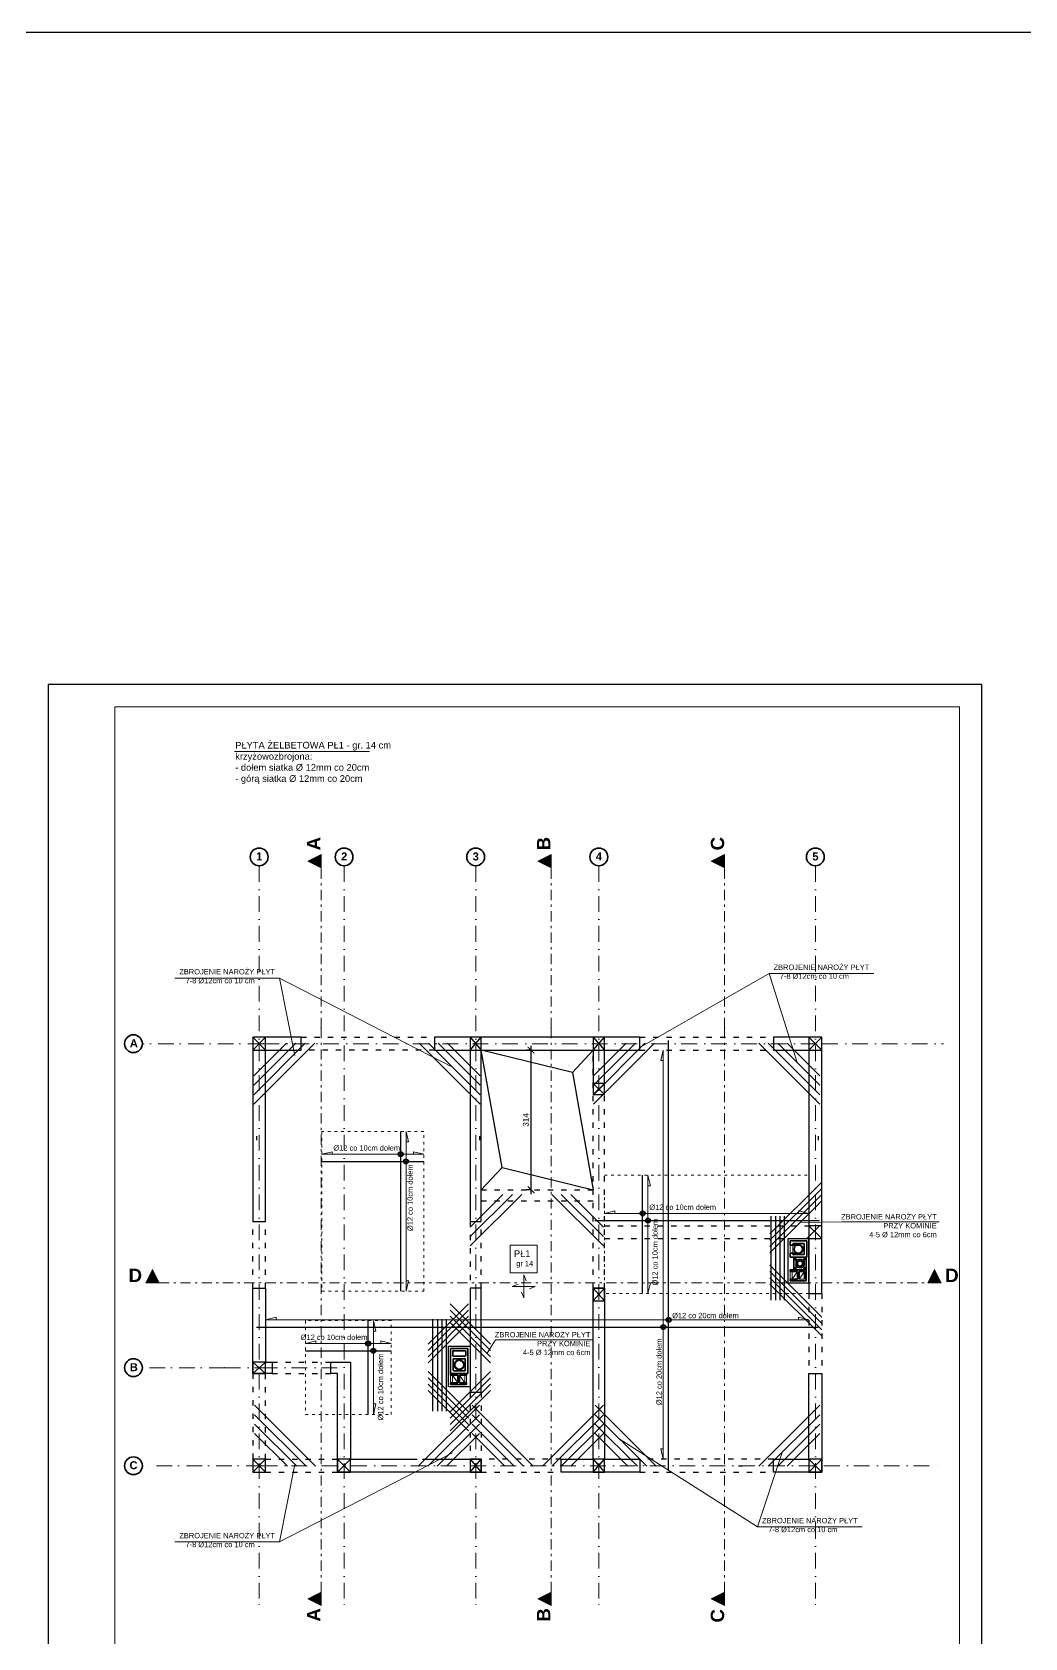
# Model space of a CAD drawing. Header units: millimetres. Extents: x 4647 to 73915, y -13612 to -8141.
# Drawn here: x 32201 to 34434, y -11752 to -8141 of the extents above; entities that cross this region are included whole.
import ezdxf
from ezdxf.enums import TextEntityAlignment as Align

# ---------------------------------------------------------------- set-up
doc = ezdxf.new("R2010")
doc.units = ezdxf.units.MM
for name, pattern in [('ACAD_ISO03W100', [30, 12, -18]), ('Kropki i Kreski', [67.027776, 35.277777, -17.638888, 0, -14.111111]), ('Przerywana', [16.4, 8.2, -8.2]), ('Przerywana podwójnie', [47.9, 22.9, -10, 5, -10])]:
    doc.linetypes.add(name, pattern=pattern)
for name, color, linetype, lineweight in [('2D - Ogólne_Nr_Pióra__21', 7, 'Continuous', 35), ('a_beton_c', 3, 'ACAD_ISO03W100', 25), ('a_murowane_b', 20, 'Continuous', 30), ('a_opisy', 252, 'Continuous', 9), ('a_stal', 5, 'Continuous', 25), ('a_wymiary', 250, 'Continuous', 9), ('Cienka', 1, 'Continuous', 15), ('Konstrukcja - Ogólne_Nr_Pióra__1', 7, 'Continuous', 5), ('Konstrukcja - Ogólne_Nr_Pióra__21', 7, 'Continuous', 35), ('Konstrukcja - Siatka mod_Nr_Pióra__1', 7, 'Continuous', 5), ('Konstrukcja - Siatka mod_Nr_Pióra__7', 7, 'Continuous', 35), ('Opisy - Tekst_Nr_Pióra__1', 7, 'Continuous', 13), ('PRĘTY', 7, 'Continuous', 40), ('Znaczniki - Przekroje_Nr_Pióra__1', 7, 'Continuous', 5)]:
    doc.layers.add(name, color=color, linetype=linetype, lineweight=lineweight)
for name, color, linetype, lineweight, true_color in [('Konstrukcja - Ogólne_Nr_Pióra__3', 7, 'Continuous', 5, 0xff6600), ('Konstrukcja - Ogólne_Nr_Pióra__5', 7, 'Continuous', 5, 0x40a5ff), ('Konstrukcja - Siatka mod_Nr_Pióra__4', 7, 'Continuous', 5, 0x029e21), ('Znaczniki - Przekroje_Nr_Pióra__5', 7, 'Continuous', 5, 0x40a5ff)]:
    doc.layers.add(name, color=color, linetype=linetype, lineweight=lineweight, true_color=true_color)
doc.layers.add('Konstrukcja - Siatka mod', color=7, linetype='Continuous')
doc.layers.add('Znaczniki - Przekroje', color=7, linetype='Continuous')
doc.styles.add('GENERATED_STYLE_1', font='arialbd.ttf')
doc.styles.get("Standard").update_dxf_attribs({"font": 'arial.ttf'})
doc.dimstyles.new('1-100', dxfattribs={"dimtxt": 13, "dimasz": 15, "dimexe": 10, "dimexo": 20, "dimgap": 5, "dimtad": 1, "dimdec": 1, "dimrnd": 0.5, "dimtxsty": 'Standard', "dimblk": 'ARCHTICK', "dimcen": 0.09, "dimdle": 10, "dimadec": 0, "dimazin": 0, "dimtfac": 1, "dimtdec": 1, "dimtofl": 0, "dimtmove": 0, "dimatfit": 3, "dimfxl": 10, "dimfxlon": 1, "dimtolj": 1, "dimtzin": 0, "dimarcsym": 0})

# ---------------------------------------------------------------- blocks, each defined once
blk = doc.blocks.new('Standardowy znacznik siatki')
at = {"layer": 'Konstrukcja - Siatka mod_Nr_Pióra__4', "linetype": 'Kropki i Kreski'}
for p, q in [((272.5, 0), (0, 0)), ((272.5, 0), (1529.2, 0)), ((1529.2, 0), (1801.7, 0))]:
    blk.add_line(p, q, dxfattribs=at)
blk.add_point((272.5, 0), dxfattribs=at)
blk.add_point((272.5, 0), dxfattribs=at)
at = {"layer": 'Konstrukcja - Siatka mod_Nr_Pióra__7', "linetype": 'Continuous'}
blk.add_circle((-20, 0), 20, dxfattribs=at)
at = {"layer": 'Konstrukcja - Siatka mod_Nr_Pióra__1', "style": 'GENERATED_STYLE_1'}
blk.add_attdef('AC_MarkerText_1', text='', height=18, dxfattribs=at).set_placement((-28.2, -13.3), align=Align.BOTTOM_LEFT)
blk = doc.blocks.new('Standardowy znacznik siatki_2')
at = {"layer": 'Konstrukcja - Siatka mod_Nr_Pióra__4', "linetype": 'Kropki i Kreski'}
for p, q in [((268.5, 0), (1533.2, 0)), ((1533.2, 0), (1801.7, 0)), ((268.5, 0), (0, 0))]:
    blk.add_line(p, q, dxfattribs=at)
blk.add_point((268.5, 0), dxfattribs=at)
blk.add_point((268.5, 0), dxfattribs=at)
at = {"layer": 'Konstrukcja - Siatka mod_Nr_Pióra__7', "linetype": 'Continuous'}
blk.add_circle((-20, 0), 20, dxfattribs=at)
at = {"layer": 'Konstrukcja - Siatka mod_Nr_Pióra__1', "style": 'GENERATED_STYLE_1'}
blk.add_attdef('AC_MarkerText_1', text='', height=18, dxfattribs=at).set_placement((-28.9, -13.3), align=Align.BOTTOM_LEFT)
blk = doc.blocks.new('Standardowy znacznik siatki_3')
at = {"layer": 'Konstrukcja - Siatka mod_Nr_Pióra__4', "linetype": 'Kropki i Kreski'}
for p, q in [((1, 0), (0, 0)), ((1, 0), (1660.6, 0)), ((1660.6, 0), (1661.6, 0))]:
    blk.add_line(p, q, dxfattribs=at)
blk.add_point((1, 0), dxfattribs=at)
blk.add_point((1, 0), dxfattribs=at)
at = {"layer": 'Konstrukcja - Siatka mod_Nr_Pióra__7', "linetype": 'Continuous'}
blk.add_circle((-20, 0), 20, dxfattribs=at)
at = {"layer": 'Konstrukcja - Siatka mod_Nr_Pióra__1', "style": 'GENERATED_STYLE_1'}
blk.add_attdef('AC_MarkerText_1', text='', height=18, rotation=90, dxfattribs=at).set_placement((-6.7, -6.8), align=Align.BOTTOM_LEFT)
blk = doc.blocks.new('Standardowy znacznik siatki_4')
at = {"layer": 'Konstrukcja - Siatka mod_Nr_Pióra__4', "linetype": 'Kropki i Kreski'}
for p, q in [((1, 0), (0, 0)), ((1, 0), (1660.6, 0)), ((1660.6, 0), (1661.6, 0))]:
    blk.add_line(p, q, dxfattribs=at)
blk.add_point((1, 0), dxfattribs=at)
blk.add_point((1, 0), dxfattribs=at)
at = {"layer": 'Konstrukcja - Siatka mod_Nr_Pióra__7', "linetype": 'Continuous'}
blk.add_circle((-20, 0), 20, dxfattribs=at)
at = {"layer": 'Konstrukcja - Siatka mod_Nr_Pióra__1', "style": 'GENERATED_STYLE_1'}
blk.add_attdef('AC_MarkerText_1', text='', height=18, rotation=90, dxfattribs=at).set_placement((-6.7, -6.8), align=Align.BOTTOM_LEFT)
blk = doc.blocks.new('Standardowy znacznik siatki_5')
at = {"layer": 'Konstrukcja - Siatka mod_Nr_Pióra__4', "linetype": 'Kropki i Kreski'}
for p, q in [((1, 0), (0, 0)), ((1, 0), (1660.6, 0)), ((1660.6, 0), (1661.6, 0))]:
    blk.add_line(p, q, dxfattribs=at)
blk.add_point((1, 0), dxfattribs=at)
blk.add_point((1, 0), dxfattribs=at)
at = {"layer": 'Konstrukcja - Siatka mod_Nr_Pióra__7', "linetype": 'Continuous'}
blk.add_circle((-20, 0), 20, dxfattribs=at)
at = {"layer": 'Konstrukcja - Siatka mod_Nr_Pióra__1', "style": 'GENERATED_STYLE_1'}
blk.add_attdef('AC_MarkerText_1', text='', height=18, rotation=90, dxfattribs=at).set_placement((-6.7, -6.8), align=Align.BOTTOM_LEFT)
blk = doc.blocks.new('Standardowy znacznik siatki_6')
at = {"layer": 'Konstrukcja - Siatka mod_Nr_Pióra__4', "linetype": 'Kropki i Kreski'}
for p, q in [((1, 0), (0, 0)), ((1, 0), (1660.6, 0)), ((1660.6, 0), (1661.6, 0))]:
    blk.add_line(p, q, dxfattribs=at)
blk.add_point((1, 0), dxfattribs=at)
blk.add_point((1, 0), dxfattribs=at)
at = {"layer": 'Konstrukcja - Siatka mod_Nr_Pióra__7', "linetype": 'Continuous'}
blk.add_circle((-20, 0), 20, dxfattribs=at)
at = {"layer": 'Konstrukcja - Siatka mod_Nr_Pióra__1', "style": 'GENERATED_STYLE_1'}
blk.add_attdef('AC_MarkerText_1', text='', height=18, rotation=90, dxfattribs=at).set_placement((-6.7, -6.8), align=Align.BOTTOM_LEFT)
blk = doc.blocks.new('Standardowy znacznik siatki_7')
at = {"layer": 'Konstrukcja - Siatka mod_Nr_Pióra__4', "linetype": 'Kropki i Kreski'}
for p, q in [((185.3, 0), (268.5, 0)), ((268.5, 0), (453.8, 0)), ((185.3, 0), (0, 0))]:
    blk.add_line(p, q, dxfattribs=at)
blk.add_point((185.3, 0), dxfattribs=at)
blk.add_point((185.3, 0), dxfattribs=at)
at = {"layer": 'Konstrukcja - Siatka mod_Nr_Pióra__7', "linetype": 'Continuous'}
blk.add_circle((-20, 0), 20, dxfattribs=at)
at = {"layer": 'Konstrukcja - Siatka mod_Nr_Pióra__1', "style": 'GENERATED_STYLE_1'}
blk.add_attdef('AC_MarkerText_1', text='', height=18, dxfattribs=at).set_placement((-28.2, -13.3), align=Align.BOTTOM_LEFT)
blk = doc.blocks.new('Standardowy znacznik siatki_8')
at = {"layer": 'Konstrukcja - Siatka mod_Nr_Pióra__4', "linetype": 'Kropki i Kreski'}
for p, q in [((1, 0), (0, 0)), ((1, 0), (1660.6, 0)), ((1660.6, 0), (1661.6, 0))]:
    blk.add_line(p, q, dxfattribs=at)
blk.add_point((1, 0), dxfattribs=at)
blk.add_point((1, 0), dxfattribs=at)
at = {"layer": 'Konstrukcja - Siatka mod_Nr_Pióra__7', "linetype": 'Continuous'}
blk.add_circle((-20, 0), 20, dxfattribs=at)
at = {"layer": 'Konstrukcja - Siatka mod_Nr_Pióra__1', "style": 'GENERATED_STYLE_1'}
blk.add_attdef('AC_MarkerText_1', text='', height=18, rotation=90, dxfattribs=at).set_placement((-6.7, -6.8), align=Align.BOTTOM_LEFT)
blk = doc.blocks.new('Płaszczyzna odcinająca_2', base_point=(9599.1, -311.1))
at = {"layer": 'Znaczniki - Przekroje_Nr_Pióra__1', "linetype": 'Continuous'}
for points in [[(9599.1, 1362.7), (9599.1, 1332.7), (9569.1, 1347.7)], [(9599.1, -326.1), (9599.1, -296.1), (9569.1, -311.1)]]:
    blk.add_hatch(color=256, dxfattribs=at).paths.add_polyline_path(points, flags=0)
for p, q in [((9569.1, 1347.7), (9599.1, 1362.7)), ((9599.1, 1332.7), (9569.1, 1347.7)), ((9599.1, 1362.7), (9599.1, 1332.7)), ((9599.1, -296.1), (9569.1, -311.1)), ((9569.1, -311.1), (9599.1, -326.1)), ((9599.1, -326.1), (9599.1, -296.1))]:
    blk.add_line(p, q, dxfattribs=at)
at = {"layer": 'Znaczniki - Przekroje_Nr_Pióra__5', "linetype": 'Przerywana podwójnie'}
for p, q in [((9599.1, 972.5), (9599.1, 1332.7)), ((9599.1, -296.1), (9599.1, 972.5))]:
    blk.add_line(p, q, dxfattribs=at)
blk.add_point((9599.1, 972.5), dxfattribs=at)
at = {"layer": 'Znaczniki - Przekroje_Nr_Pióra__1', "linetype": 'Continuous', "char_height": 30, "attachment_point": 7, "rotation": 90, "style": 'GENERATED_STYLE_1'}
for insert in [(9597.4, 1371.7), (9597.4, -362.6)]:
    blk.add_mtext('{B}', dxfattribs=dict(at, insert=insert))
blk = doc.blocks.new('Płaszczyzna odcinająca_3', base_point=(9989.4, -311.1))
at = {"layer": 'Znaczniki - Przekroje_Nr_Pióra__1', "linetype": 'Continuous'}
for points in [[(9989.4, 1362.7), (9989.4, 1332.7), (9959.4, 1347.7)], [(9989.4, -326.1), (9989.4, -296.1), (9959.4, -311.1)]]:
    blk.add_hatch(color=256, dxfattribs=at).paths.add_polyline_path(points, flags=0)
for p, q in [((9959.4, 1347.7), (9989.4, 1362.7)), ((9989.4, 1332.7), (9959.4, 1347.7)), ((9989.4, 1362.7), (9989.4, 1332.7)), ((9989.4, -296.1), (9959.4, -311.1)), ((9959.4, -311.1), (9989.4, -326.1)), ((9989.4, -326.1), (9989.4, -296.1))]:
    blk.add_line(p, q, dxfattribs=at)
at = {"layer": 'Znaczniki - Przekroje_Nr_Pióra__5', "linetype": 'Przerywana podwójnie'}
for p, q in [((9989.4, 972.5), (9989.4, 1332.7)), ((9989.4, -296.1), (9989.4, 972.5))]:
    blk.add_line(p, q, dxfattribs=at)
blk.add_point((9989.4, 972.5), dxfattribs=at)
at = {"layer": 'Znaczniki - Przekroje_Nr_Pióra__1', "linetype": 'Continuous', "char_height": 30, "attachment_point": 7, "rotation": 90, "style": 'GENERATED_STYLE_1'}
for insert in [(9988.7, 1371.7), (9988.7, -364.7)]:
    blk.add_mtext('{C}', dxfattribs=dict(at, insert=insert))
blk = doc.blocks.new('Płaszczyzna odcinająca_4', base_point=(8702.4, 399.4))
at = {"layer": 'Znaczniki - Przekroje_Nr_Pióra__1', "linetype": 'Continuous'}
for points in [[(8687.4, 399.4), (8717.4, 399.4), (8702.4, 429.4)], [(10476.6, 399.4), (10446.6, 399.4), (10461.6, 429.4)]]:
    blk.add_hatch(color=256, dxfattribs=at).paths.add_polyline_path(points, flags=0)
for p, q in [((8702.4, 429.4), (8687.4, 399.4)), ((8687.4, 399.4), (8717.4, 399.4)), ((8717.4, 399.4), (8702.4, 429.4)), ((10446.6, 399.4), (10461.6, 429.4)), ((10476.6, 399.4), (10446.6, 399.4)), ((10461.6, 429.4), (10476.6, 399.4))]:
    blk.add_line(p, q, dxfattribs=at)
at = {"layer": 'Znaczniki - Przekroje_Nr_Pióra__5', "linetype": 'Przerywana podwójnie'}
for p, q in [((8717.4, 399.4), (10112.9, 399.4)), ((10112.9, 399.4), (10446.6, 399.4))]:
    blk.add_line(p, q, dxfattribs=at)
blk.add_point((10112.9, 399.4), dxfattribs=at)
at = {"layer": 'Znaczniki - Przekroje_Nr_Pióra__1', "linetype": 'Continuous', "char_height": 30, "attachment_point": 7, "style": 'GENERATED_STYLE_1'}
for insert in [(8648.8, 401.1), (10485.6, 401.1)]:
    blk.add_mtext('{D}', dxfattribs=dict(at, insert=insert))
blk = doc.blocks.new('Płaszczyzna odcinająca_1', base_point=(9081.8, -311.1))
at = {"layer": 'Znaczniki - Przekroje_Nr_Pióra__1', "linetype": 'Continuous'}
for points in [[(9081.8, 1362.7), (9081.8, 1332.7), (9051.8, 1347.7)], [(9081.8, -326.1), (9081.8, -296.1), (9051.8, -311.1)]]:
    blk.add_hatch(color=256, dxfattribs=at).paths.add_polyline_path(points, flags=0)
for p, q in [((9051.8, 1347.7), (9081.8, 1362.7)), ((9081.8, 1332.7), (9051.8, 1347.7)), ((9081.8, 1362.7), (9081.8, 1332.7)), ((9081.8, -296.1), (9051.8, -311.1)), ((9051.8, -311.1), (9081.8, -326.1)), ((9081.8, -326.1), (9081.8, -296.1))]:
    blk.add_line(p, q, dxfattribs=at)
at = {"layer": 'Znaczniki - Przekroje_Nr_Pióra__5', "linetype": 'Przerywana podwójnie'}
for p, q in [((9081.8, 972.5), (9081.8, 1332.7)), ((9081.8, -296.1), (9081.8, 972.5))]:
    blk.add_line(p, q, dxfattribs=at)
blk.add_point((9081.8, 972.5), dxfattribs=at)
at = {"layer": 'Znaczniki - Przekroje_Nr_Pióra__1', "linetype": 'Continuous', "char_height": 30, "attachment_point": 7, "rotation": 90, "style": 'GENERATED_STYLE_1'}
for insert in [(9080, 1371.7), (9080, -362.6)]:
    blk.add_mtext('{A}', dxfattribs=dict(at, insert=insert))
blk = doc.blocks.new('_ArchTick')
at = {"color": 0, "linetype": 'ByBlock', "const_width": 0.15}
blk.add_lwpolyline([(-0.5, -0.5), (0.5, 0.5)], dxfattribs=at)
blk = doc.blocks.new('*D914')
at = {"layer": 'a_wymiary', "color": 0, "lineweight": -2, "transparency": 16777216}
for p, q in [((33323.3, -10430.2), (33313.3, -10430.2)), ((33323.3, -10754.1), (33323.3, -10420.2)), ((33323.3, -10744.1), (33313.3, -10744.1))]:
    blk.add_line(p, q, dxfattribs=at)
at = {"layer": 'DEFPOINTS', "color": 0, "transparency": 16777216}
for p in [(33323.3, -10430.2), (33337.3, -10430.2), (33337.3, -10744.1)]:
    blk.add_point(p, dxfattribs=at)
at = {"layer": 'a_wymiary', "color": 0, "lineweight": -2, "transparency": 16777216, "xscale": 15, "yscale": 15, "zscale": 15}
for p, rotation in [((33323.3, -10430.2), 90), ((33323.3, -10744.1), 270)]:
    blk.add_blockref('_ArchTick', p, dxfattribs=dict(at, rotation=rotation))
at = {"layer": 'a_wymiary', "color": 0, "transparency": 16777216, "insert": (33311.6, -10587.2), "char_height": 13, "attachment_point": 5, "rotation": 90}
blk.add_mtext('\\A1;314', dxfattribs=at)

msp = doc.modelspace()

# ---------------------------------------------------------------- linework, layer by layer
for p, q in [((33258.36, -10694.07), (33211.3, -10430.23)), ((33416.23, -10480.28), (33211.3, -10430.23)), ((33463.3, -10430.23), (33416.23, -10480.28)), ((33416.23, -10480.28), (33463.3, -10744.12)), ((33211.3, -10744.12), (33258.36, -10694.07)), ((33258.36, -10694.07), (33463.3, -10744.12))]:
    msp.add_line(p, q)
at = {"color": 1}
msp.add_lwpolyline([(4647.06, -8140.89), (73914.72, -8140.89), (73914.72, -13611.6), (4647.06, -13611.6)], close=True, dxfattribs=at)
msp.add_lwpolyline([(32237.3, -12577.97), (34337.3, -12577.97), (34337.3, -9607.97), (32237.3, -9607.97)], close=True)
at = {"layer": '2D - Ogólne_Nr_Pióra__21', "linetype": 'Continuous'}
for p, q in [((33942.3, -10924.04), (33906.3, -10924.04)), ((33906.3, -10924.04), (33906.3, -10928.04)), ((33906.3, -10928.04), (33922.3, -10928.04)), ((33922.3, -10928.04), (33922.3, -10945.04)), ((33926.3, -10928.04), (33938.3, -10928.04)), ((33926.3, -10945.04), (33926.3, -10928.04)), ((33938.3, -10928.04), (33938.3, -10945.04)), ((33942.3, -10949.04), (33942.3, -10924.04)), ((33922.3, -10945.04), (33906.3, -10945.04)), ((33906.3, -10945.04), (33906.3, -10949.04)), ((33906.3, -10949.04), (33942.3, -10949.04)), ((33906.3, -10949.04), (33926.3, -10949.04)), ((33922.3, -10949.04), (33942.3, -10949.04)), ((33938.3, -10949.04), (33942.3, -10949.04)), ((33181.3, -11101.23), (33181.3, -11157.23)), ((33142.3, -11161.23), (33142.3, -11157.23)), ((33142.3, -11157.23), (33178.3, -11157.23)), ((33178.3, -11157.23), (33178.3, -11161.23)), ((33158.3, -11161.23), (33142.3, -11161.23)), ((33142.3, -11178.23), (33158.3, -11178.23)), ((33142.3, -11182.23), (33142.3, -11178.23)), ((33178.3, -11182.23), (33142.3, -11182.23)), ((33158.3, -11178.23), (33158.3, -11161.23)), ((33178.3, -11161.23), (33162.3, -11161.23)), ((33162.3, -11161.23), (33162.3, -11178.23)), ((33162.3, -11178.23), (33178.3, -11178.23)), ((33178.3, -11178.23), (33178.3, -11182.23))]:
    msp.add_line(p, q, dxfattribs=at)
at = {"layer": 'a_beton_c', "linetype": 'ByBlock'}
for p, q in [((32697.3, -10401.23), (32726.3, -10430.23)), ((32697.3, -10430.23), (32726.3, -10401.23)), ((32697.3, -10401.23), (32697.3, -10430.23)), ((32726.3, -10401.23), (32697.3, -10401.23)), ((32697.3, -10430.23), (32726.3, -10430.23)), ((32726.3, -10430.23), (32726.3, -10401.23)), ((33186.3, -10401.23), (33211.3, -10430.23)), ((33186.3, -10430.23), (33211.3, -10401.23)), ((33186.3, -10401.23), (33186.3, -10430.23)), ((33211.3, -10401.23), (33186.3, -10401.23)), ((33186.3, -10430.23), (33211.3, -10430.23)), ((33211.3, -10430.23), (33211.3, -10401.23)), ((33463.3, -10401.23), (33488.3, -10430.23)), ((33463.3, -10430.23), (33488.3, -10401.23)), ((33463.3, -10401.23), (33463.3, -10430.23)), ((33488.3, -10401.23), (33463.3, -10401.23)), ((33463.3, -10430.23), (33488.3, -10430.23)), ((33488.3, -10430.23), (33488.3, -10401.23)), ((33948.3, -10401.23), (33977.3, -10430.23)), ((33948.3, -10430.23), (33977.3, -10401.23)), ((33948.3, -10401.23), (33948.3, -10430.23)), ((33977.3, -10401.23), (33948.3, -10401.23)), ((33948.3, -10430.23), (33977.3, -10430.23)), ((33977.3, -10430.23), (33977.3, -10401.23)), ((33943.3, -10854.04), (33972.3, -10825.04)), ((33948.3, -10825.04), (33977.3, -10854.04)), ((33948.3, -10825.04), (33948.3, -10854.04)), ((33977.3, -10825.04), (33948.3, -10825.04)), ((33977.3, -10854.04), (33977.3, -10825.04)), ((33901.3, -10954.04), (33901.3, -10854.04)), ((33901.3, -10854.04), (33947.3, -10854.04)), ((33947.3, -10854.04), (33947.3, -10954.04)), ((33948.3, -10854.04), (33977.3, -10854.04)), ((33947.3, -10954.04), (33901.3, -10954.04)), ((33137.3, -11096.23), (33186.3, -11096.23)), ((33137.3, -11187.23), (33137.3, -11096.23)), ((33186.3, -11096.23), (33186.3, -11187.23)), ((32697.3, -11132.23), (32726.3, -11157.23)), ((32697.3, -11157.23), (32726.3, -11132.23)), ((32697.3, -11132.23), (32697.3, -11157.23)), ((32726.3, -11132.23), (32697.3, -11132.23)), ((32697.3, -11157.23), (32726.3, -11157.23)), ((32726.3, -11157.23), (32726.3, -11132.23)), ((33186.3, -11187.23), (33137.3, -11187.23)), ((32697.3, -11350.23), (32726.3, -11379.23)), ((32697.3, -11379.23), (32726.3, -11350.23)), ((32697.3, -11350.23), (32697.3, -11379.23)), ((32726.3, -11350.23), (32697.3, -11350.23)), ((32726.3, -11379.23), (32726.3, -11350.23)), ((32888.3, -11350.23), (32917.3, -11379.23)), ((32888.3, -11379.23), (32917.3, -11350.23)), ((32888.3, -11350.23), (32888.3, -11379.23)), ((32917.3, -11350.23), (32888.3, -11350.23)), ((32917.3, -11379.23), (32917.3, -11350.23)), ((33186.3, -11350.23), (33211.3, -11379.23)), ((33186.3, -11379.23), (33211.3, -11350.23)), ((33186.3, -11350.23), (33186.3, -11379.23)), ((33211.3, -11350.23), (33186.3, -11350.23)), ((33211.3, -11379.23), (33211.3, -11350.23)), ((33463.3, -11350.23), (33488.3, -11379.23)), ((33463.3, -11379.23), (33488.3, -11350.23)), ((33463.3, -11350.23), (33463.3, -11379.23)), ((33488.3, -11350.23), (33463.3, -11350.23)), ((33488.3, -11379.23), (33488.3, -11350.23)), ((33948.3, -11350.23), (33977.3, -11379.23)), ((33948.3, -11379.23), (33977.3, -11350.23)), ((33948.3, -11350.23), (33948.3, -11379.23)), ((33977.3, -11350.23), (33948.3, -11350.23)), ((33977.3, -11379.23), (33977.3, -11350.23)), ((32697.3, -11379.23), (32726.3, -11379.23)), ((32888.3, -11379.23), (32917.3, -11379.23)), ((33186.3, -11379.23), (33211.3, -11379.23)), ((33463.3, -11379.23), (33488.3, -11379.23)), ((33948.3, -11379.23), (33977.3, -11379.23))]:
    msp.add_line(p, q, dxfattribs=at)
at = {"layer": 'a_beton_c'}
for p, q in [((32806.3, -10401.23), (33106.3, -10401.23)), ((33106.3, -10430.23), (32806.3, -10430.23)), ((33463.3, -10965.23), (33463.3, -10430.23)), ((33488.3, -10965.23), (33488.3, -10430.23)), ((33568.3, -10401.23), (33868.3, -10401.23)), ((33568.3, -10430.23), (33868.3, -10430.23)), ((33211.3, -10744.12), (33463.3, -10744.12)), ((33211.3, -10769.12), (33463.3, -10769.12)), ((32697.3, -10965.24), (32697.3, -10815.24)), ((32726.3, -10965.24), (32726.3, -10815.24)), ((33186.3, -10815.24), (33186.3, -10965.23)), ((33211.3, -10965.23), (33211.3, -10815.24)), ((33948.3, -10977.23), (33948.3, -11157.23)), ((33977.3, -10977.23), (33977.3, -11157.23)), ((32697.3, -11157.23), (32697.3, -11350.23)), ((32726.3, -11350.23), (32726.3, -11157.23)), ((32741.3, -11132.23), (32873.3, -11132.23)), ((32741.3, -11157.23), (32873.3, -11157.23)), ((33186.3, -11199.23), (33186.3, -11350.23)), ((33211.3, -11199.23), (33211.3, -11350.23)), ((32726.3, -11350.23), (32888.3, -11350.23)), ((33391.3, -11350.23), (33211.3, -11350.23)), ((33868.3, -11350.23), (33568.3, -11350.23)), ((32726.3, -11379.23), (32888.3, -11379.23)), ((33211.3, -11379.23), (33391.3, -11379.23)), ((33568.3, -11379.23), (33868.3, -11379.23))]:
    msp.add_line(p, q, dxfattribs=at)
at = {"layer": 'a_beton_c', "linetype": 'ByBlock'}
for points in [[(33463.3, -10505.14), (33463.3, -10530.14), (33488.3, -10530.14), (33488.3, -10505.14)], [(33463.3, -10965.23), (33463.3, -10994.23), (33488.3, -10994.23), (33488.3, -10965.23)]]:
    msp.add_lwpolyline(points, close=True, dxfattribs=at)
for points in [[(33463.3, -10530.14), (33488.3, -10505.14)], [(33463.3, -10505.14), (33488.3, -10530.14)], [(33463.3, -10994.23), (33488.3, -10965.23)], [(33463.3, -10965.23), (33488.3, -10994.23)]]:
    msp.add_lwpolyline(points, dxfattribs=at)
at = {"layer": 'a_beton_c'}
for points in [[(33488.3, -10825.04), (33948.3, -10825.04)], [(33488.3, -10854.04), (33948.3, -10854.04)]]:
    msp.add_lwpolyline(points, dxfattribs=at)
at = {"layer": 'a_murowane_b'}
for p, q in [((32806.3, -10401.23), (32697.3, -10401.23)), ((32697.3, -10401.23), (32697.3, -10815.24)), ((32726.3, -10815.24), (32726.3, -10430.23)), ((32726.3, -10430.23), (32806.3, -10430.23)), ((32806.3, -10430.23), (32806.3, -10401.23)), ((33568.3, -10401.23), (33106.3, -10401.23)), ((33106.3, -10401.23), (33106.3, -10430.23)), ((33106.3, -10430.23), (33186.3, -10430.23)), ((33186.3, -10430.23), (33186.3, -10815.24)), ((33211.3, -10815.24), (33211.3, -10430.23)), ((33211.3, -10430.23), (33463.3, -10430.23)), ((33463.3, -10430.23), (33463.3, -10430.23)), ((33463.3, -10430.23), (33475.3, -10430.23)), ((33475.3, -10430.23), (33475.3, -10430.23)), ((33475.3, -10430.23), (33568.3, -10430.23)), ((33568.3, -10430.23), (33568.3, -10401.23)), ((33977.3, -10401.23), (33868.3, -10401.23)), ((33868.3, -10401.23), (33868.3, -10430.23)), ((33868.3, -10430.23), (33948.3, -10430.23)), ((33948.3, -10430.23), (33948.3, -10977.23)), ((33977.3, -10977.23), (33977.3, -10401.23)), ((32697.3, -10815.24), (32726.3, -10815.24)), ((33186.3, -10815.24), (33211.3, -10815.24)), ((32697.3, -11157.23), (32697.3, -10965.24)), ((32697.3, -10965.24), (32726.3, -10965.24)), ((32726.3, -10965.24), (32726.3, -11132.23)), ((33211.3, -10965.23), (33186.3, -10965.23)), ((33186.3, -10965.23), (33186.3, -11199.23)), ((33211.3, -11199.23), (33211.3, -10965.23)), ((33463.3, -11350.23), (33463.3, -10965.23)), ((33463.3, -10965.23), (33488.3, -10965.23)), ((33488.3, -10965.23), (33488.3, -11350.23)), ((33948.3, -10977.23), (33977.3, -10977.23)), ((32741.3, -11157.23), (32697.3, -11157.23)), ((32726.3, -11132.23), (32741.3, -11132.23)), ((32741.3, -11132.23), (32741.3, -11157.23)), ((32873.3, -11157.23), (32873.3, -11132.23)), ((32873.3, -11132.23), (32917.3, -11132.23)), ((32888.3, -11157.23), (32873.3, -11157.23)), ((32888.3, -11379.23), (32888.3, -11157.23)), ((32917.3, -11132.23), (32917.3, -11350.23)), ((33948.3, -11157.23), (33977.3, -11157.23)), ((33948.3, -11350.23), (33948.3, -11157.23)), ((33977.3, -11157.23), (33977.3, -11379.23)), ((33186.3, -11187.23), (33186.3, -11199.23)), ((33186.3, -11199.23), (33211.3, -11199.23)), ((32917.3, -11350.23), (33067.3, -11350.23)), ((33079.3, -11350.23), (33211.3, -11350.23)), ((33211.3, -11350.23), (33211.3, -11379.23)), ((33391.3, -11379.23), (33391.3, -11350.23)), ((33391.3, -11350.23), (33463.3, -11350.23)), ((33488.3, -11350.23), (33568.3, -11350.23)), ((33568.3, -11350.23), (33568.3, -11379.23)), ((33868.3, -11379.23), (33868.3, -11350.23)), ((33868.3, -11350.23), (33948.3, -11350.23)), ((33211.3, -11379.23), (32888.3, -11379.23)), ((33568.3, -11379.23), (33391.3, -11379.23)), ((33977.3, -11379.23), (33868.3, -11379.23))]:
    msp.add_line(p, q, dxfattribs=at)
msp.add_lwpolyline([(33463.3, -10430.23), (33463.3, -10530.14), (33488.3, -10530.14), (33488.3, -10430.23)], dxfattribs=at)
at = {"layer": 'a_opisy'}
for p, q in [((32757.51, -10268.06), (32521.95, -10268.06)), ((32791.94, -10442.43), (32757.51, -10268.06)), ((33147.01, -10468.44), (32757.51, -10268.06)), ((33573.33, -10421.28), (33858.6, -10257.88)), ((33921.62, -10457.83), (33858.6, -10257.88)), ((34094.16, -10257.88), (33858.6, -10257.88)), ((33586.22, -10977.23), (33586.22, -10711.63)), ((33586.22, -10711.63), (33591.81, -10735.12)), ((33591.81, -10735.12), (33586.22, -10735.12)), ((33586.22, -10953.74), (33591.81, -10953.74)), ((33591.81, -10953.74), (33586.22, -10977.23)), ((33147.01, -11335.68), (32757.51, -11536.06)), ((33521.58, -11304.01), (33832.65, -11502.32)), ((33887.35, -11337.52), (33832.65, -11502.32)), ((32791.94, -11361.69), (32757.51, -11536.06)), ((34068.21, -11502.32), (33832.65, -11502.32)), ((32757.51, -11536.06), (32521.95, -11536.06))]:
    msp.add_line(p, q, dxfattribs=at)
at = {"layer": 'a_opisy', "linetype": 'ACAD_ISO03W100', "ltscale": 0.5}
for p, q in [((33488.3, -10711.63), (33948.3, -10711.63)), ((33488.3, -10977.23), (33488.3, -10746.03)), ((33948.3, -10746.03), (33948.3, -10977.23)), ((33948.3, -10977.23), (33488.3, -10977.23))]:
    msp.add_line(p, q, dxfattribs=at)
at = {"layer": 'a_opisy'}
for points in [[(32656.21, -9758.47), (32960.01, -9758.47)], [(33620.8, -11326.74), (33615.21, -11326.74), (33620.8, -11350.23), (33620.8, -10430.23), (33615.21, -10453.72), (33620.8, -10453.72)], [(33042.16, -10948.85), (33047.74, -10948.85), (33042.16, -10972.34), (33042.16, -10612.88), (33047.74, -10636.37), (33042.16, -10636.37)], [(33058.75, -10664.11), (33058.75, -10658.52), (33082.24, -10664.11), (32852.42, -10664.11), (32875.91, -10658.52), (32875.91, -10664.11)], [(33924.81, -10797.31), (33924.81, -10791.72), (33948.3, -10797.31), (33488.3, -10797.31), (33511.79, -10791.72), (33511.79, -10797.31)], [(34022.26, -10816.57), (33928.7, -10817.9)], [(34241.11, -10816.57), (34022.26, -10816.57)], [(32749.79, -11036.61), (32749.79, -11031.03), (32726.3, -11036.61), (33948.3, -11036.61), (33924.81, -11031.03), (33924.81, -11036.61)], [(32968.73, -11225.7), (32974.32, -11225.7), (32968.73, -11249.19), (32968.73, -11038.58), (32974.32, -11062.07), (32968.73, -11062.07)], [(32985.33, -11089.81), (32985.33, -11084.22), (33008.82, -11089.81), (32816.07, -11089.81), (32839.56, -11084.22), (32839.56, -11089.81)], [(33243.39, -11081.6), (33224.25, -11111.94)], [(33462.24, -11081.6), (33243.39, -11081.6)]]:
    msp.add_lwpolyline(points, dxfattribs=at)
at = {"layer": 'a_opisy', "linetype": 'ACAD_ISO03W100', "ltscale": 0.5}
for points in [[(33082.24, -10612.83), (32852.42, -10612.83), (32852.42, -10972.34), (33082.24, -10972.34)], [(33008.82, -11038.54), (32816.07, -11038.54), (32816.07, -11249.19), (33008.82, -11249.19)]]:
    msp.add_lwpolyline(points, close=True, dxfattribs=at)
at = {"layer": 'a_stal'}
for p, q in [((32794.39, -10414.42), (32699.56, -10509.24)), ((32836.81, -10414.42), (32699.56, -10551.67)), ((32815.6, -10414.42), (32699.56, -10530.46)), ((32773.17, -10414.42), (32699.56, -10488.03)), ((33071.78, -10414.42), (33209.03, -10551.67)), ((33092.99, -10414.42), (33209.03, -10530.46)), ((33114.21, -10414.42), (33209.03, -10509.24)), ((33135.42, -10414.42), (33209.03, -10488.03)), ((33558.39, -10414.42), (33463.56, -10509.24)), ((33600.81, -10414.42), (33463.56, -10551.67)), ((33579.6, -10414.42), (33463.56, -10530.46)), ((33537.17, -10414.42), (33463.56, -10488.03)), ((33835.78, -10414.42), (33973.03, -10551.67)), ((33856.99, -10414.42), (33973.03, -10530.46)), ((33878.21, -10414.42), (33973.03, -10509.24)), ((33899.42, -10414.42), (33973.03, -10488.03)), ((32705.56, -10623.66), (32705.56, -10632.66)), ((33207.03, -10623.66), (33207.03, -10632.66)), ((33969.03, -10623.66), (33969.03, -10632.66)), ((33281.39, -10754.56), (33186.56, -10849.38)), ((33302.6, -10754.56), (33186.56, -10870.59)), ((33260.17, -10754.56), (33186.56, -10828.17)), ((33369.99, -10754.56), (33486.03, -10870.59)), ((33391.21, -10754.56), (33486.03, -10849.38)), ((33412.42, -10754.56), (33486.03, -10828.17)), ((33860.55, -10843.63), (33977.3, -10726.88)), ((33860.55, -10857.77), (33977.3, -10741.02)), ((33860.55, -10871.91), (33977.3, -10755.16)), ((33860.55, -10886.05), (33977.3, -10769.3)), ((33862.9, -10803.68), (33862.9, -10992.37)), ((33872.9, -10803.68), (33872.9, -10992.37)), ((33882.9, -10803.68), (33882.9, -10992.37)), ((33892.9, -10803.68), (33892.9, -10992.37)), ((33860.55, -10913.76), (33977.3, -11030.51)), ((33860.55, -10927.9), (33977.3, -11044.65)), ((33860.55, -10942.05), (33977.3, -11058.8)), ((33860.55, -10956.19), (33977.3, -11072.94)), ((33091.79, -11091.22), (33182.54, -11000.47)), ((33231.81, -11091.22), (33141.06, -11000.47)), ((33091.79, -11105.36), (33182.54, -11014.61)), ((33091.79, -11119.5), (33182.54, -11028.75)), ((33091.79, -11133.64), (33182.54, -11042.89)), ((33101.73, -11035.01), (33101.73, -11241.94)), ((33112.74, -11035.01), (33112.74, -11241.94)), ((33122.74, -11035.01), (33122.74, -11241.94)), ((33132.74, -11035.01), (33132.74, -11241.94)), ((33231.81, -11105.36), (33141.06, -11014.61)), ((33231.81, -11119.5), (33141.06, -11028.75)), ((33231.81, -11133.64), (33141.06, -11042.89)), ((32705.56, -11052.89), (33969.03, -11052.89)), ((33091.79, -11153.11), (33182.54, -11243.86)), ((33231.81, -11153.11), (33141.06, -11243.86)), ((33091.79, -11167.25), (33182.54, -11258)), ((33091.79, -11181.39), (33182.54, -11272.14)), ((33231.81, -11167.25), (33141.06, -11258)), ((33231.81, -11181.39), (33141.06, -11272.14)), ((32838.81, -11366.02), (32701.56, -11228.77)), ((33069.78, -11366.02), (33207.03, -11228.77)), ((33091.79, -11195.53), (33182.54, -11286.28)), ((33231.81, -11195.53), (33141.06, -11286.28)), ((33327.81, -11366.02), (33190.56, -11228.77)), ((33348.78, -11366.02), (33486.03, -11228.77)), ((33604.81, -11366.02), (33467.56, -11228.77)), ((33835.78, -11366.02), (33973.03, -11228.77)), ((32817.6, -11366.02), (32701.56, -11249.99)), ((33090.99, -11366.02), (33207.03, -11249.99)), ((33306.6, -11366.02), (33190.56, -11249.99)), ((33369.99, -11366.02), (33486.03, -11249.99)), ((33583.6, -11366.02), (33467.56, -11249.99)), ((33856.99, -11366.02), (33973.03, -11249.99)), ((32796.39, -11366.02), (32701.56, -11271.2)), ((32775.17, -11366.02), (32701.56, -11292.41)), ((33112.21, -11366.02), (33207.03, -11271.2)), ((33133.42, -11366.02), (33207.03, -11292.41)), ((33285.39, -11366.02), (33190.56, -11271.2)), ((33264.17, -11366.02), (33190.56, -11292.41)), ((33391.21, -11366.02), (33486.03, -11271.2)), ((33412.42, -11366.02), (33486.03, -11292.41)), ((33562.39, -11366.02), (33467.56, -11271.2)), ((33541.17, -11366.02), (33467.56, -11292.41)), ((33878.21, -11366.02), (33973.03, -11271.2)), ((33899.42, -11366.02), (33973.03, -11292.41)), ((33789.91, -11365.25), (33798.91, -11365.25))]:
    msp.add_line(p, q, dxfattribs=at)
for points in [[(33632.68, -11374.49), (33632.68, -10408.28)], [(33030.27, -10972.34), (33030.27, -10612.83)], [(32852.42, -10680.39), (33082.24, -10680.39)], [(33574.34, -10977.23), (33574.34, -10711.63)], [(33466.61, -10813.59), (33972.44, -10813.59)], [(32956.85, -11249.19), (32956.85, -11038.54)], [(32816.07, -11106.09), (33008.82, -11106.09)]]:
    msp.add_lwpolyline(points, dxfattribs=at)
at = {"layer": 'Cienka'}
msp.add_lwpolyline([(33276.4, -10868.69), (33337.33, -10868.69), (33337.33, -10931.08), (33276.4, -10931.08)], close=True, dxfattribs=at)
for points in [[(33301.61, -10974.22), (33306.87, -10987.29), (33306.87, -10935.65), (33312.13, -10948.72)], [(33294.12, -10956.21), (33281.04, -10961.47), (33332.69, -10961.47), (33319.61, -10966.73)]]:
    msp.add_lwpolyline(points, dxfattribs=at)
at = {"layer": 'Konstrukcja - Ogólne_Nr_Pióra__1', "linetype": 'Continuous'}
for p, q in [((33152.43, -11142.23), (33151.5, -11142.23)), ((33153.58, -11130.24), (33152.43, -11132.23)), ((33152.43, -11132.23), (33153.58, -11130.24)), ((33152.43, -11132.23), (33153.14, -11133.47)), ((33153.14, -11133.47), (33152.43, -11132.23)), ((33152.82, -11141.56), (33152.43, -11142.23)), ((33158.07, -11127.23), (33161.09, -11127.23)), ((33161.09, -11127.23), (33158.07, -11127.23)), ((33161.09, -11127.23), (33161.64, -11126.27)), ((33161.64, -11126.28), (33161.09, -11127.23)), ((33161.28, -11147.57), (33162.19, -11149.13)), ((33162.19, -11149.13), (33161.28, -11147.57)), ((33170.58, -11130.8), (33169.75, -11132.23)), ((33169.75, -11132.23), (33170.58, -11130.8)), ((33169.75, -11132.23), (33170.5, -11133.53)), ((33170.5, -11133.53), (33169.75, -11132.23)), ((33171.31, -11134.93), (33172.64, -11137.23)), ((33172.64, -11137.23), (33171.31, -11134.93)), ((33172.64, -11137.23), (33171.31, -11139.54)), ((33173.16, -11137.23), (33172.64, -11137.23)), ((33172.64, -11137.23), (33173.16, -11137.23))]:
    msp.add_line(p, q, dxfattribs=at)
at = {"layer": 'Konstrukcja - Ogólne_Nr_Pióra__21', "linetype": 'Continuous'}
for p, q in [((33906.3, -10868.54), (33906.3, -10859.04)), ((33906.3, -10859.04), (33943.3, -10859.04)), ((33912.3, -10868.54), (33906.3, -10868.54)), ((33912.3, -10866.04), (33912.3, -10868.54)), ((33924.8, -10868.54), (33912.3, -10868.54)), ((33936.3, -10865.04), (33913.3, -10865.04)), ((33937.3, -10889.04), (33937.3, -10866.04)), ((33943.3, -10859.04), (33943.3, -10896.04)), ((33906.3, -10896.04), (33906.3, -10886.54)), ((33912.3, -10886.54), (33906.3, -10886.54)), ((33943.3, -10896.04), (33906.3, -10896.04)), ((33912.3, -10886.54), (33912.3, -10889.04)), ((33924.8, -10886.54), (33912.3, -10886.54)), ((33913.3, -10890.04), (33936.3, -10890.04)), ((33914.3, -10896.04), (33942.3, -10896.04)), ((33914.3, -10924.04), (33914.3, -10896.04)), ((33925.3, -10901.04), (33931.3, -10901.04)), ((33942.3, -10896.04), (33942.3, -10924.04)), ((33942.3, -10924.04), (33914.3, -10924.04)), ((33919.3, -10913.04), (33919.3, -10907.04)), ((33931.3, -10919.04), (33925.3, -10919.04)), ((33937.3, -10907.04), (33937.3, -10913.04)), ((33142.3, -11157.23), (33142.3, -11101.23)), ((33142.3, -11101.23), (33181.3, -11101.23)), ((33147.3, -11116.73), (33147.3, -11107.73)), ((33148.8, -11106.23), (33174.8, -11106.23)), ((33174.8, -11118.23), (33148.8, -11118.23)), ((33176.3, -11107.73), (33176.3, -11116.73)), ((33181.3, -11157.23), (33142.3, -11157.23)), ((33148.3, -11125.23), (33148.3, -11150.23)), ((33174.3, -11124.23), (33149.3, -11124.23)), ((33149.3, -11151.23), (33174.3, -11151.23)), ((33175.3, -11150.23), (33175.3, -11125.23))]:
    msp.add_line(p, q, dxfattribs=at)
for centre, radius in [((33928.3, -10910.04), 6), ((33161.8, -11137.73), 10)]:
    msp.add_circle(centre, radius, dxfattribs=at)
for centre, radius, start, end in [((33913.3, -10866.04), 1, 90, 180), ((33924.8, -10877.54), 9, 270, 90), ((33936.3, -10866.04), 1, 0, 90), ((33913.3, -10889.04), 1, 180, 270), ((33917.77, -10899.54), 1.5, 0, 270), ((33917.77, -10899.54), 1.5, 270, 0), ((33925.3, -10907.04), 6, 90, 180), ((33931.3, -10907.04), 6, 0, 90), ((33936.3, -10889.04), 1, 270, 0), ((33938.78, -10899.53), 1.5, 270, 180), ((33938.78, -10899.53), 1.5, 180, 270), ((33917.78, -10920.56), 1.5, 90, 0), ((33917.78, -10920.56), 1.5, 0, 90), ((33925.3, -10913.04), 6, 180, 270), ((33931.3, -10913.04), 6, 270, 0), ((33938.8, -10920.54), 1.5, 90, 180), ((33938.8, -10920.54), 1.5, 180, 90), ((33148.8, -11107.73), 1.5, 90, 180), ((33148.8, -11116.73), 1.5, 180, 270), ((33174.8, -11107.73), 1.5, 0, 90), ((33174.8, -11116.73), 1.5, 270, 0), ((33149.3, -11125.23), 1, 90, 180), ((33149.3, -11150.23), 1, 180, 270), ((33174.3, -11125.23), 1, 0, 90), ((33174.3, -11150.23), 1, 270, 0)]:
    msp.add_arc(centre, radius, start, end, dxfattribs=at)
for p in [(33912.3, -10866.04), (33936.3, -10865.04), (33913.3, -10890.04), (33917.77, -10901.04), (33919.27, -10899.54), (33925.3, -10901.04), (33937.28, -10899.53), (33937.3, -10889.04), (33938.78, -10901.03), (33917.78, -10919.06), (33919.28, -10920.56), (33919.3, -10913.04), (33931.3, -10919.04), (33937.3, -10907.04), (33937.3, -10920.54), (33938.8, -10919.04), (33147.3, -11116.73), (33148.8, -11106.23), (33174.8, -11118.23), (33176.3, -11107.73), (33148.3, -11125.23), (33149.3, -11151.23), (33174.3, -11124.23), (33175.3, -11150.23)]:
    msp.add_point(p, dxfattribs=at)
at = {"layer": 'Konstrukcja - Ogólne_Nr_Pióra__3', "linetype": 'Continuous'}
for centre, radius, start, end in [((33924.8, -10877.54), 10.5, 90, 270), ((33924.8, -10877.54), 9, 90, 270), ((33924.8, -10877.54), 10.5, 270, 90), ((33924.8, -10877.54), 9, 270, 90), ((33928.3, -10910.04), 6.5, 0, 180), ((33928.3, -10910.04), 6, 0, 180), ((33928.3, -10910.04), 6.5, 180, 0), ((33928.3, -10910.04), 6, 180, 0), ((33161.8, -11137.73), 11.5, 90, 270), ((33161.8, -11137.73), 10, 90, 270), ((33161.8, -11137.73), 11.5, 270, 90), ((33161.8, -11137.73), 10, 270, 90)]:
    msp.add_arc(centre, radius, start, end, dxfattribs=at)
at = {"layer": 'Konstrukcja - Ogólne_Nr_Pióra__5', "linetype": 'Continuous'}
for p, q in [((33906.3, -10886.54), (33906.3, -10868.54)), ((33912.3, -10886.54), (33912.3, -10868.54)), ((33942.3, -10924.04), (33906.3, -10924.04)), ((33906.3, -10924.04), (33906.3, -10949.04)), ((33910.3, -10945.04), (33910.3, -10928.04)), ((33910.3, -10945.04), (33922.3, -10928.04)), ((33942.3, -10924.04), (33922.3, -10924.04)), ((33922.3, -10928.04), (33922.3, -10945.04)), ((33926.3, -10928.04), (33938.3, -10928.04)), ((33926.3, -10945.04), (33926.3, -10928.04)), ((33926.3, -10945.04), (33938.3, -10928.04)), ((33926.3, -10945.04), (33938.3, -10928.04)), ((33938.3, -10928.04), (33938.3, -10945.04)), ((33942.3, -10949.04), (33942.3, -10924.04)), ((33942.3, -10949.04), (33942.3, -10924.04)), ((33938.3, -10945.04), (33926.3, -10945.04)), ((33938.3, -10945.04), (33926.3, -10945.04)), ((33142.3, -11182.23), (33142.3, -11157.23)), ((33178.3, -11157.23), (33178.3, -11182.23)), ((33178.3, -11182.23), (33142.3, -11182.23)), ((33146.3, -11161.23), (33146.3, -11178.23)), ((33146.3, -11161.23), (33158.3, -11178.23)), ((33162.3, -11161.23), (33174.3, -11178.23)), ((33174.3, -11178.23), (33174.3, -11161.23))]:
    msp.add_line(p, q, dxfattribs=at)
at = {"layer": 'Opisy - Tekst_Nr_Pióra__1', "linetype": 'Continuous', "ltscale": 10, "flags": 128}
msp.add_lwpolyline([(34287.3, -12377.97), (32387.3, -12377.97), (32387.3, -9657.97), (34287.3, -9657.97)], close=True, dxfattribs=at)
at = {"layer": 'PRĘTY'}
for centre in [(33030.27, -10664.11), (33042.16, -10680.39), (33574.34, -10797.31), (33586.22, -10813.59), (33620.8, -11052.89), (33632.68, -11036.61), (32956.85, -11089.81), (32968.73, -11106.09)]:
    msp.add_circle(centre, 4.93, dxfattribs=at)

# ---------------------------------------------------------------- block references
at = {"layer": 'Konstrukcja - Siatka mod', "linetype": 'Continuous'}
ref = msp.add_blockref('Standardowy znacznik siatki_3', (32711.8, -10015.73), dxfattribs=dict(at, rotation=270))
ref.add_attrib('AC_MarkerText_1', '1', dxfattribs={"linetype": 'Continuous', "height": 18, "style": 'GENERATED_STYLE_1'}).set_placement((32704.97, -10009.02), align=Align.BOTTOM_LEFT)
ref = msp.add_blockref('Standardowy znacznik siatki_8', (32902.8, -10015.73), dxfattribs=dict(at, rotation=270))
ref.add_attrib('AC_MarkerText_1', '2', dxfattribs={"linetype": 'Continuous', "height": 18, "style": 'GENERATED_STYLE_1'}).set_placement((32895.97, -10009.02), align=Align.BOTTOM_LEFT)
ref = msp.add_blockref('Standardowy znacznik siatki_4', (33198.8, -10015.73), dxfattribs=dict(at, rotation=270))
ref.add_attrib('AC_MarkerText_1', '3', dxfattribs={"linetype": 'Continuous', "height": 18, "style": 'GENERATED_STYLE_1'}).set_placement((33191.97, -10009.02), align=Align.BOTTOM_LEFT)
ref = msp.add_blockref('Standardowy znacznik siatki_5', (33475.8, -10015.73), dxfattribs=dict(at, rotation=270))
ref.add_attrib('AC_MarkerText_1', '4', dxfattribs={"linetype": 'Continuous', "height": 18, "style": 'GENERATED_STYLE_1'}).set_placement((33468.97, -10009.02), align=Align.BOTTOM_LEFT)
ref = msp.add_blockref('Standardowy znacznik siatki_6', (33962.8, -10015.73), dxfattribs=dict(at, rotation=270))
ref.add_attrib('AC_MarkerText_1', '5', dxfattribs={"linetype": 'Continuous', "height": 18, "style": 'GENERATED_STYLE_1'}).set_placement((33955.97, -10009.02), align=Align.BOTTOM_LEFT)
at = {"layer": 'Konstrukcja - Siatka mod', "linetype": 'Przerywana'}
ref = msp.add_blockref('Standardowy znacznik siatki', (32449.01, -10415.73), dxfattribs=at)
ref.add_attrib('AC_MarkerText_1', 'A', dxfattribs={"linetype": 'Przerywana', "height": 18, "style": 'GENERATED_STYLE_1'}).set_placement((32420.78, -10429.02), align=Align.BOTTOM_LEFT)
at = {"layer": 'Konstrukcja - Siatka mod', "linetype": 'Continuous'}
ref = msp.add_blockref('Standardowy znacznik siatki_7', (32449.01, -11144.24), dxfattribs=at)
ref.add_attrib('AC_MarkerText_1', 'B', dxfattribs={"linetype": 'Continuous', "height": 18, "style": 'GENERATED_STYLE_1'}).set_placement((32420.78, -11157.53), align=Align.BOTTOM_LEFT)
ref = msp.add_blockref('Standardowy znacznik siatki_2', (32449.01, -11364.73), dxfattribs=at)
ref.add_attrib('AC_MarkerText_1', 'C', dxfattribs={"linetype": 'Continuous', "height": 18, "style": 'GENERATED_STYLE_1'}).set_placement((32420.12, -11378.02), align=Align.BOTTOM_LEFT)
at = {"layer": 'Znaczniki - Przekroje'}
for name, p in [('Płaszczyzna odcinająca_1', (32850.98, -11663.84)), ('Płaszczyzna odcinająca_2', (33368.29, -11663.84)), ('Płaszczyzna odcinająca_3', (33758.62, -11663.84)), ('Płaszczyzna odcinająca_4', (32471.67, -10953.32))]:
    msp.add_blockref(name, p, dxfattribs=at)

# ---------------------------------------------------------------- texts
at = {"layer": 'a_opisy'}
for s, insert, char_height, width, attachment_point in [('PŁYTA ŻELBETOWA PŁ1 - gr. 14 cm\\Pkrzyżowozbrojona:\\P- dołem siatka %%C 12mm co 20cm\\P- górą siatka %%C 12mm co 20cm', (32657.91, -9736.9), 15, 522.8324, 1), ('ZBROJENIE NAROŻY PŁYT\\P   7-8 %%C12cm co 10 cm', (32532.2, -10247.89), 12, 246.7232, 1), ('ZBROJENIE NAROŻY PŁYT\\P   7-8 %%C12cm co 10 cm', (33868.85, -10237.71), 12, 246.7232, 1), ('%%C12 co 10cm dołem', (33028.67, -10644.14), 12, 179.1978, 3), ('%%C12 co 10cm dołem', (33739.4, -10777.34), 12, 179.1978, 3), ('ZBROJENIE NAROŻY PŁYT\\PPRZY KOMINIE\\P 4-5 %%C 12mm co 6cm ', (34235.78, -10798.94), 12, 246.7232, 3), ('%%C12 co 20cm dołem', (33640.69, -11021.03), 12, 179.1978, 1), ('%%C12 co 10cm dołem', (32955.25, -11069.85), 12, 179.1978, 3), ('ZBROJENIE NAROŻY PŁYT\\PPRZY KOMINIE\\P 4-5 %%C 12mm co 6cm ', (33456.91, -11063.97), 12, 246.7232, 3), ('ZBROJENIE NAROŻY PŁYT\\P   7-8 %%C12cm co 10 cm', (33842.9, -11482.15), 12, 246.7232, 1), ('ZBROJENIE NAROŻY PŁYT\\P   7-8 %%C12cm co 10 cm', (32532.2, -11515.89), 12, 246.7232, 1)]:
    msp.add_mtext(s, dxfattribs=dict(at, insert=insert, char_height=char_height, width=width, attachment_point=attachment_point))
at = {"layer": 'a_opisy', "char_height": 12, "rotation": 90}
for s, insert, width, attachment_point in [('%%C12 co 10cm dołem', (33057.74, -10837.07), 212.8644, 7), ('%%C12 co 10cm dołem', (33608.58, -10959.53), 212.8644, 7), ('%%C12 co 20cm dołem', (33605.21, -11228.6), 207.8708, 1), ('%%C12 co 10cm dołem', (32991.15, -11262.77), 212.8644, 7)]:
    msp.add_mtext(s, dxfattribs=dict(at, insert=insert, width=width, attachment_point=attachment_point))
at = {"layer": 'Cienka', "attachment_point": 1}
for s, insert, char_height, width in [('{\\H0.75x;\\C1;PŁ1}', (33284.71, -10880.32), 20, 31.9611), ('{\\H0.75x;\\C1;gr 14}', (33290, -10904.06), 16, 64.4984)]:
    msp.add_mtext(s, dxfattribs=dict(at, insert=insert, char_height=char_height, width=width))

# ---------------------------------------------------------------- dimensions: what is measured, and where the dimension line sits
at = {"layer": 'a_wymiary'}
dim = msp.add_linear_dim(base=(33323.28, -10430.23), p1=(33337.3, -10744.12), p2=(33337.3, -10430.23), angle=90, dimstyle='1-100', override={"dimfxl": 20}, dxfattribs=at)
dim.commit()
dim.dimension.update_dxf_attribs({"geometry": '*D914', "text_midpoint": (33311.64, -10587.17)})

doc.saveas('drawing.dxf')
